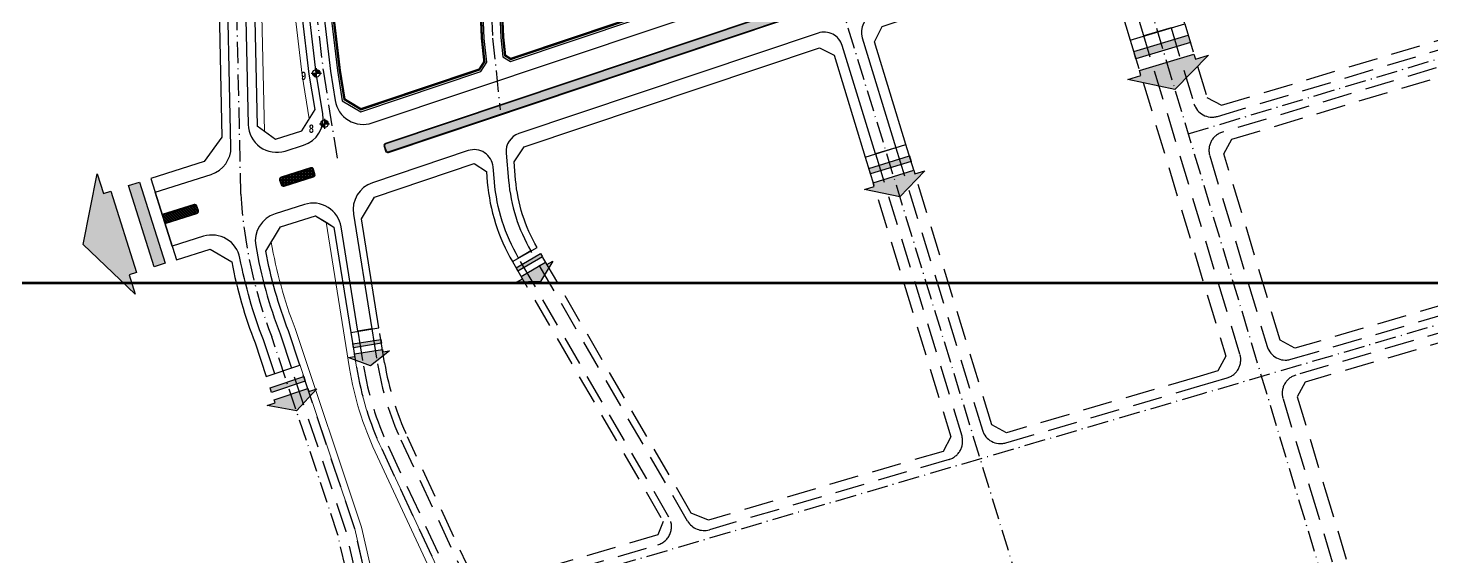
# Model space of a CAD drawing. Header units: metres. Extents: x 567571 to 569693, y 2064864 to 2067384.
# Drawn here: x 568068 to 568661, y 2065715 to 2065939 of the extents above; entities that cross this region are included whole.
import ezdxf

# ---------------------------------------------------------------- set-up
doc = ezdxf.new("R2010")
doc.units = ezdxf.units.M
doc.linetypes.add('ACAD_ISO10W100', pattern=[18.5, 12, -3, 0.5, -3])
doc.linetypes.add('HIDDEN', pattern=[0.375, 0.25, -0.125])
for name, color, linetype, lineweight in [('boDnv', 54, 'CONTINUOUS', 25), ('datKeSog', 251, 'CONTINUOUS', 13), ('datMatNc', 150, 'CONTINUOUS', 13)]:
    doc.layers.add(name, color=color, linetype=linetype, lineweight=lineweight)
for name, color, linetype in [('BoThamCo', 94, 'CONTINUOUS'), ('ddc', 32, 'CONTINUOUS'), ('hacth sdd', 8, 'CONTINUOUS'), ('hatchViaHe+LogDg', 129, 'CONTINUOUS'), ('Khung ban ve', 7, 'CONTINUOUS'), ('LogDg', 7, 'CONTINUOUS'), ('LogDg phu', 7, 'CONTINUOUS'), ('QH', 7, 'CONTINUOUS'), ('TimDg', 222, 'CONTINUOUS'), ('ViaHeS', 32, 'CONTINUOUS'), ('ViaHeSphu', 32, 'CONTINUOUS')]:
    doc.layers.add(name, color=color, linetype=linetype)
doc.styles.add('ARIALB', font='', dxfattribs={"width": 0.75})
doc.styles.add('rms', font='romans.shx', dxfattribs={"width": 0.7, "bigfont": 'vns.shx'})
doc.styles.get('ARIALB').set_extended_font_data('.VnArialH', bold=True)
doc.linetypes.add('ADL', pattern='A,0.125,-0.15,["++",rms,S=0.5,R=0,X=0,Y=-0.2245],-1.35,1.125', length=2.75)
pattern_1 = [(0, (568124.4922, 2065856.43456), (0.3175, 0.3175), [0.15875, -0.47625]), (90, (568124.5716, 2065856.3552), (-0.3175, 0.3175), [0.15875, -0.47625])]

# ---------------------------------------------------------------- blocks, each defined once
blk = doc.blocks.new('moc')
at = {"layer": 'QH', "linetype": 'Continuous'}
h = blk.add_hatch(color=7, dxfattribs=at)
h.paths.add_polyline_path([(0, 0), (0.53, 0, 0.414214), (0, 0.53)])
h.paths.add_polyline_path([(-0.53, 0, 0.414214), (0, -0.53), (0, 0)])
for p, q in [((0, 0.71), (0, -0.71)), ((-0.71, 0), (0.71, 0))]:
    blk.add_line(p, q, dxfattribs=at)
blk.add_circle((0, 0), 0.529, dxfattribs=at)

msp = doc.modelspace()

# ---------------------------------------------------------------- hatches: boundary and pattern name
at = {"layer": 'hacth sdd'}
h = msp.add_hatch(dxfattribs=at)
h.set_pattern_fill('CROSS', color=64, scale=0.05, style=0)
h.set_pattern_definition(pattern_1)
edge = h.paths.add_edge_path()
edge.add_line((568507.4, 2065986.68), (568218.89, 2065889.86))
edge.add_arc((568219.13, 2065889.15), 0.75, 108.5515, 198.5515)
edge.add_line((568218.42, 2065888.91), (568219.05, 2065887.02))
edge.add_arc((568219.77, 2065887.25), 0.75, 198.5515, 288.5515)
edge.add_line((568220, 2065886.54), (568508.52, 2065983.37))
edge.add_arc((568507.96, 2065985.02), 1.75, 288.5515, 468.5515)
h = msp.add_hatch(dxfattribs=at)
h.set_pattern_fill('CROSS', color=64, scale=0.05, style=0)
h.set_pattern_definition(pattern_1)
edge = h.paths.add_edge_path()
edge.add_line((568174.3, 2065874.69), (568174.9, 2065872.79))
edge.add_arc((568175.62, 2065873.01), 0.75, 197.50474, 287.50474)
edge.add_line((568175.84, 2065872.3), (568188.24, 2065876.21))
edge.add_arc((568188.01, 2065876.92), 0.75, 287.50474, 377.50474)
edge.add_line((568188.73, 2065877.15), (568188.13, 2065879.06))
edge.add_arc((568187.41, 2065878.83), 0.75, 17.50474, 107.50474)
edge.add_line((568187.19, 2065879.55), (568174.79, 2065875.64))
edge.add_arc((568175.01, 2065874.92), 0.75, 107.50474, 197.50474)
h = msp.add_hatch(dxfattribs=at)
h.set_pattern_fill('CROSS', color=64, scale=0.05, style=0)
h.set_pattern_definition(pattern_1)
edge = h.paths.add_edge_path()
edge.add_arc((568138.75, 2065861.39), 0.75, 287.50474, 377.50474)
edge.add_line((568139.47, 2065861.61), (568138.86, 2065863.52))
edge.add_arc((568138.15, 2065863.29), 0.75, 17.50474, 107.50474)
edge.add_line((568137.92, 2065864.01), (568124.49, 2065859.77))
edge.add_line((568124.49, 2065859.77), (568125.54, 2065856.43))
edge.add_line((568125.54, 2065856.43), (568138.98, 2065860.67))
at = {"layer": 'hatchViaHe+LogDg'}
for points in [[(568535.14, 2065928.99), (568558.11, 2065935.92), (568559.1, 2065932.81), (568536.08, 2065925.86)], [(568561.22, 2065925.72), (568566.7, 2065927.37), (568552.52, 2065912.83), (568532.71, 2065917.11), (568538.2, 2065918.77), (568537.57, 2065920.85), (568560.59, 2065927.81)], [(568423.09, 2065879.56), (568440.3, 2065884.84), (568441.06, 2065882.5), (568423.81, 2065877.22)], [(568110.41, 2065834.58), (568113, 2065826.39), (568090.93, 2065847.39), (568096.97, 2065877.18), (568099.56, 2065868.99), (568102.68, 2065869.97), (568113.53, 2065835.57)], [(568442.66, 2065877.19), (568446.77, 2065878.45), (568436.18, 2065867.5), (568421.31, 2065870.65), (568425.42, 2065871.91), (568424.94, 2065873.47), (568442.18, 2065878.76)], [(568114.84, 2065873.77), (568125.66, 2065839.43), (568121.01, 2065837.89), (568110.15, 2065872.29)], [(568273.99, 2065837.54), (568284.37, 2065843.56), (568285.21, 2065842.16), (568274.82, 2065836.12)], [(568287.06, 2065838.96), (568289.54, 2065840.39), (568284.32, 2065831.68), (568274.19, 2065831.48), (568276.66, 2065832.92), (568276.12, 2065833.86), (568286.51, 2065839.9)], [(568217.7, 2065801.96), (568220.53, 2065802.42), (568212.53, 2065796.16), (568203, 2065799.59), (568205.83, 2065800.05), (568205.65, 2065801.12), (568217.52, 2065803.04)], [(568204.99, 2065805.32), (568216.84, 2065807.23), (568217.12, 2065805.62), (568205.25, 2065803.7)], [(568170, 2065786.8), (568184.22, 2065791.57), (568184.9, 2065789.64), (568170.65, 2065784.87)], [(568186.35, 2065785.25), (568189.75, 2065786.39), (568181.16, 2065777.04), (568168.71, 2065779.34), (568172.1, 2065780.48), (568171.67, 2065781.77), (568185.92, 2065786.55)]]:
    msp.add_hatch(color=158, dxfattribs=at).paths.add_polyline_path(points)

# ---------------------------------------------------------------- linework, layer by layer
at = {"layer": 'boDnv', "color": 10, "linetype": 'ADL', "ltscale": 0.25, "const_width": 1}
for points in [[(568320.14, 2065952.14, 0.127242), (568312.27, 2065962.82), (568304.88, 2065968.83, 0.209295), (568300.63, 2065970.01), (568269.34, 2065965.53, 0.366712), (568267.63, 2065963.59), (568267.52, 2065958.62), (568268.55, 2065934.99), (568269.37, 2065927.3), (568271.73, 2065925.79), (568323.71, 2065943.23)], [(568258.51, 2065958.52), (568258.58, 2065961.42, 0.471725), (568256.24, 2065963.44), (568216.79, 2065956.68, -0.038381), (568200.99, 2065955.21), (568197.68, 2065955.15, 0.444101), (568195.73, 2065952.92), (568199.47, 2065921.13), (568201.47, 2065908.75), (568208.43, 2065904.54), (568258.45, 2065921.33), (568260.6, 2065924.68), (568259.57, 2065934.32)]]:
    msp.add_lwpolyline(points, format="xyb", close=True, dxfattribs=at)
at = {"layer": 'BoThamCo'}
for points in [[(568507.4, 2065986.68), (568218.89, 2065889.86, 0.414214), (568218.42, 2065888.91), (568219.05, 2065887.02, 0.414214), (568220, 2065886.54), (568508.52, 2065983.37, 1)], [(568174.3, 2065874.69), (568174.9, 2065872.79, 0.414214), (568175.84, 2065872.3), (568188.24, 2065876.21, 0.414214), (568188.73, 2065877.15), (568188.13, 2065879.06, 0.414214), (568187.19, 2065879.55), (568174.79, 2065875.64, 0.414214)], [(568138.98, 2065860.67, 0.414214), (568139.47, 2065861.61), (568138.86, 2065863.52, 0.414214), (568137.92, 2065864.01), (568124.49, 2065859.77), (568125.54, 2065856.43)]]:
    msp.add_lwpolyline(points, format="xyb", close=True, dxfattribs=at)
at = {"layer": 'datKeSog'}
msp.add_lwpolyline([(568051.88, 2066489.61), (568048.76, 2066486.58), (568039.87, 2066263.19, 0.144979), (568052.77, 2066212.26), (568137.25, 2066070.08, -0.120799), (568162.86, 2065974.64), (568164.54, 2065897.5), (568167.59, 2065895.31), (568165.86, 2065974.7, 0.12086), (568139.86, 2066071.57), (568055.35, 2066213.79, -0.144979), (568042.87, 2066263.07)], format="xyb", close=True, dxfattribs=at)
msp.add_lwpolyline([(568075.39, 2066383.85), (568070.23, 2066333.14), (568065.1, 2066301.78, 0.128574), (568071.42, 2066234.28), (568076.34, 2066220.78, 0.039408), (568085.09, 2066201.6), (568098.19, 2066178), (568144.94, 2066108.84, -0.11987), (568168.82, 2066044.6), (568183.62, 2065918.92), (568186.59, 2065900.51), (568189, 2065904.42), (568186.59, 2065919.34), (568171.8, 2066044.95, 0.11987), (568147.43, 2066110.52), (568100.75, 2066179.57), (568087.71, 2066203.05, -0.039408), (568079.16, 2066221.81), (568074.24, 2066235.31, -0.128574), (568068.06, 2066301.3), (568073.2, 2066332.74), (568078.37, 2066383.46, 0.031267)], format="xyb", dxfattribs=at)
at = {"layer": 'datKeSog', "elevation": 0}
for points in [[(568252.86, 2065684.49), (568217.19, 2065760.97, -0.069237), (568206.58, 2065795.49), (568204.19, 2065810.25), (568197.03, 2065854.68), (568193.65, 2065856.76), (568203.61, 2065795.01, 0.069237), (568214.47, 2065759.7), (568250.15, 2065683.22, -0.220405)], [(568218.16, 2065673.26), (568205.81, 2065727.14), (568177.76, 2065810.85, -0.045576), (568168.17, 2065844.53), (568170.52, 2065848.38, 0.050086), (568180.58, 2065811.87), (568208.7, 2065727.95), (568220.82, 2065675.09)]]:
    msp.add_lwpolyline(points, format="xyb", dxfattribs=at)
at = {"layer": 'datMatNc'}
msp.add_lwpolyline([(568183.62, 2065918.92), (568168.82, 2066044.6, 0.11987), (568144.94, 2066108.84), (568098.19, 2066178), (568085.09, 2066201.6, -0.039408), (568076.34, 2066220.78), (568071.42, 2066234.28, -0.128574), (568065.1, 2066301.78), (568070.23, 2066333.14), (568075.39, 2066383.85, 0.031383), (568077.73, 2066407.69), (568080.43, 2066484), (568080.65, 2066490.81), (568076.78, 2066494.78), (568057.08, 2066494.64), (568051.88, 2066489.61), (568042.87, 2066263.07, 0.144979), (568055.35, 2066213.79), (568139.86, 2066071.57, -0.12086), (568165.86, 2065974.7), (568167.59, 2065895.31), (568172.34, 2065891.9), (568183.44, 2065895.4), (568186.59, 2065900.51)], format="xyb", close=True, dxfattribs=at)
at = {"layer": 'datMatNc', "elevation": 0}
msp.add_lwpolyline([(568250.15, 2065683.22), (568214.47, 2065759.7, -0.069237), (568203.61, 2065795.01), (568193.65, 2065856.76), (568189.23, 2065859.48), (568174.48, 2065854.83), (568170.52, 2065848.38, 0.050086), (568180.58, 2065811.87), (568208.7, 2065727.95), (568220.82, 2065675.09)], format="xyb", dxfattribs=at)
at = {"layer": 'ddc'}
for points in [[(568321.07, 2065952.51, 0.127242), (568312.9, 2065963.6), (568305.51, 2065969.61, 0.209295), (568300.49, 2065971), (568269.2, 2065966.52, 0.366712), (568266.63, 2065963.62), (568266.51, 2065958.6), (568267.55, 2065934.92), (568268.43, 2065926.72), (568271.59, 2065924.69), (568325.03, 2065942.62)], [(568259.51, 2065958.53), (568259.58, 2065961.4, 0.471725), (568256.07, 2065964.43), (568216.62, 2065957.67, -0.038381), (568200.97, 2065956.21), (568197.66, 2065956.15, 0.444101), (568194.73, 2065952.8), (568198.48, 2065920.99), (568200.55, 2065908.13), (568208.31, 2065903.45), (568259.11, 2065920.5), (568261.63, 2065924.43), (568260.57, 2065934.39)]]:
    msp.add_lwpolyline(points, format="xyb", close=True, dxfattribs=at)
at = {"layer": 'Khung ban ve', "const_width": 1.2}
msp.add_lwpolyline([(567973.93, 2066641.11), (569223.93, 2066641.11), (569223.93, 2065831.11), (567973.93, 2065831.11)], close=True, dxfattribs=at)
at = {"layer": 'LogDg'}
for points in [[(568049.55, 2066210.34), (568134, 2066068.22, -0.120721), (568159.11, 2065974.56), (568160.78, 2065898.07, 0.499997), (568176.38, 2065886.89), (568184.08, 2065889.31, 0.372201), (568192.32, 2065902.67), (568189.56, 2065919.75), (568174.78, 2066045.3, 0.11987), (568149.91, 2066112.2), (568103.31, 2066181.14), (568090.34, 2066204.51, -0.039408), (568081.98, 2066222.84), (568077.06, 2066236.34, -0.128574), (568071.02, 2066300.81), (568076.18, 2066332.35), (568081.34, 2066383.07, 0.031155), (568083.73, 2066407.48), (568086.42, 2066483.8), (568086.63, 2066490.38, 0.425871), (568074.55, 2066502.76), (568057.09, 2066502.64)], [(568307.51, 2066173.6, 0.41785), (568298.57, 2066177.98), (568289.54, 2066174.83), (568218.09, 2066136.73, 0.007183), (568214.28, 2066134.63), (568168.4, 2066108.44, 0.398341), (568165.21, 2066097.91, -0.086934), (568180.74, 2066046), (568195.51, 2065920.58), (568197.5, 2065908.22, 0.463047), (568213.17, 2065898.75), (568373.28, 2065952.48, 0.414214), (568378.32, 2065962.61), (568307.51, 2066173.6)], [(568507.32, 2065986.92), (568218.81, 2065890.1, 0.414214), (568218.18, 2065888.83), (568218.82, 2065886.94, 0.414214), (568220.08, 2065886.31), (568508.59, 2065983.13, 1), (568507.32, 2065986.92)], [(568425.4, 2065944.66, 0.40652), (568420.3, 2065934.73), (568434.53, 2065888.3), (568425.93, 2065885.66), (568411.89, 2065931.47, 0.421949), (568401.69, 2065936.71), (568275.22, 2065894.26, 0.346831), (568269.8, 2065885.97), (568270.82, 2065874.45, 0.109851), (568280.27, 2065844.65), (568275.08, 2065841.64, -0.109851), (568264.84, 2065873.92), (568264.29, 2065880.19, 0.484967), (568253.77, 2065887.06), (568213.28, 2065873.47, 0.36701), (568205.25, 2065860.19), (568213.08, 2065811.69), (568207.16, 2065810.73), (568200.05, 2065854.78, 0.457512), (568184.59, 2065864.31), (568172.14, 2065860.38, 0.375227), (568163.93, 2065846.9, 0.049445), (568174.23, 2065809.58), (568179.08, 2065795.12), (568171.97, 2065792.74), (568167.17, 2065807.04, -0.044276), (568157.26, 2065841.66, 0.448349), (568141.87, 2065850.83), (568128.63, 2065846.66), (568121.41, 2065869.55), (568145.09, 2065877.02, 0.333336), (568153.48, 2065888.72), (568151.62, 2065974.39, 0.120559)], [(568550.92, 2065938.98), (568539.44, 2065935.51), (568530.91, 2065963.76, 0.423227)], [(568174.06, 2065874.62), (568174.66, 2065872.71, 0.414214), (568175.92, 2065872.06), (568188.31, 2065875.97, 0.414214), (568188.97, 2065877.22), (568188.37, 2065879.13, 0.414214), (568187.11, 2065879.78), (568174.71, 2065875.87, 0.414214), (568174.06, 2065874.62)]]:
    msp.add_lwpolyline(points, format="xyb", dxfattribs=at)
at = {"layer": 'LogDg', "ltscale": 0.75}
for points in [[(568535.14, 2065928.99), (568558.11, 2065935.92), (568559.1, 2065932.81), (568536.08, 2065925.86)], [(568423.09, 2065879.56), (568440.3, 2065884.84), (568441.06, 2065882.5), (568423.81, 2065877.22)], [(568110.41, 2065834.58), (568113, 2065826.39), (568090.93, 2065847.39), (568096.97, 2065877.18), (568099.56, 2065868.99), (568102.68, 2065869.97), (568113.53, 2065835.57)], [(568442.66, 2065877.19), (568446.77, 2065878.45), (568436.18, 2065867.5), (568421.31, 2065870.65), (568425.42, 2065871.91), (568424.94, 2065873.47), (568442.18, 2065878.76)], [(568114.84, 2065873.77), (568125.66, 2065839.43), (568121.01, 2065837.89), (568110.15, 2065872.29)], [(568287.06, 2065838.96), (568289.54, 2065840.39), (568284.32, 2065831.68), (568274.19, 2065831.48), (568276.66, 2065832.92), (568276.12, 2065833.86), (568286.51, 2065839.9)], [(568170, 2065786.8), (568184.22, 2065791.57), (568184.9, 2065789.64), (568170.65, 2065784.87)]]:
    msp.add_lwpolyline(points, close=True, dxfattribs=at)
at = {"layer": 'LogDg', "ltscale": 0.75, "elevation": 0}
for points in [[(568561.22, 2065925.72), (568566.7, 2065927.37), (568552.52, 2065912.83), (568532.71, 2065917.11), (568538.2, 2065918.77), (568537.57, 2065920.85), (568560.59, 2065927.81)], [(568273.99, 2065837.54), (568284.37, 2065843.56), (568285.21, 2065842.16), (568274.82, 2065836.12)], [(568217.7, 2065801.96), (568220.53, 2065802.42), (568212.53, 2065796.16), (568203, 2065799.59), (568205.83, 2065800.05), (568205.65, 2065801.12), (568217.52, 2065803.04)], [(568204.99, 2065805.32), (568216.84, 2065807.23), (568217.12, 2065805.62), (568205.25, 2065803.7)], [(568186.35, 2065785.25), (568189.75, 2065786.39), (568181.16, 2065777.04), (568168.71, 2065779.34), (568172.1, 2065780.48), (568171.67, 2065781.77), (568185.92, 2065786.55)]]:
    msp.add_lwpolyline(points, close=True, dxfattribs=at)
at = {"layer": 'LogDg'}
msp.add_lwpolyline([(568139.05, 2065860.43, 0.414214), (568139.7, 2065861.69), (568139.1, 2065863.59, 0.414214), (568137.85, 2065864.25), (568124.42, 2065860.01), (568125.62, 2065856.2)], format="xyb", close=True, dxfattribs=at)
at = {"layer": 'LogDg phu', "linetype": 'HIDDEN', "ltscale": 50}
for points in [[(568550.92, 2065938.98), (568560.61, 2065906.88, 0.41385), (568570.57, 2065901.53), (568732.8, 2065950.27, 0.022858), (568750.39, 2065956.44), (568757.2, 2065959.19, 0.40262), (568761.74, 2065969.3), (568755.64, 2065986.37)], [(568591.6, 2065804.21, 0.411844), (568601.51, 2065798.84), (568793.6, 2065855.12, 0.431462), (568798.88, 2065865.49), (568769.5, 2065947.63, 0.425903), (568758.97, 2065952.36), (568753.01, 2065949.95, -0.022858), (568734.81, 2065943.56), (568572.61, 2065894.83, 0.414577), (568567.26, 2065884.86), (568591.6, 2065804.21)], [(568434.53, 2065888.3), (568471.14, 2065768.88, 0.410576), (568481.04, 2065763.55), (568563.05, 2065787.57), (568574.63, 2065790.97, 0.416588), (568580.04, 2065800.96), (568539.44, 2065935.51)], [(568425.93, 2065885.66), (568462.45, 2065766.54, -0.417861), (568457.05, 2065756.52), (568355.72, 2065726.83, -0.345257), (568346.55, 2065730.49), (568280.27, 2065844.65)], [(568213.08, 2065811.69), (568215.46, 2065796.92, 0.069237), (568225.34, 2065764.78), (568253.69, 2065704.01, 0.370512), (568263.19, 2065699.72), (568333.98, 2065720.46, 0.486705), (568338.65, 2065732.15), (568275.08, 2065841.64)], [(568207.16, 2065810.73), (568209.54, 2065795.96, 0.069237), (568219.9, 2065762.24), (568255.58, 2065685.76, -0.220405)], [(568301.35, 2065023.07), (568271.8, 2065061.84, -0.057587), (568248.78, 2065100.58), (568218.44, 2065168.33, -0.098642), (568201.37, 2065243.09), (568198.51, 2065345.98, 0.073069), (568188.27, 2065404.32), (568165.65, 2065472.67, -0.232646), (568177.31, 2065556.84), (568199.61, 2065589.81, 0.207939), (568214.8, 2065671.12), (568202.19, 2065726.12), (568179.08, 2065795.12)]]:
    msp.add_lwpolyline(points, format="xyb", dxfattribs=at)
msp.add_lwpolyline([(568814.22, 2065813.71, -0.072993), (568813.93, 2065815.14), (568813.43, 2065824.83), (568806.64, 2065843.8, 0.397173), (568796.86, 2065848.78), (568725.32, 2065827.82), (568603.65, 2065792.18, 0.416587), (568598.24, 2065782.19), (568610.03, 2065743.13), (568627.96, 2065683.72, 0.413247), (568637.9, 2065678.37), (568689.05, 2065693.62), (568828.68, 2065735.26, 0.430041), (568838.52, 2065754.69), (568833.64, 2065768.33), (568827.85, 2065776.23, -0.07245), (568827.17, 2065777.5)], format="xyb", close=True, dxfattribs=at)
at = {"layer": 'TimDg', "linetype": 'ACAD_ISO10W100', "ltscale": 0.75, "elevation": 0}
msp.add_lwpolyline([(568211.15, 2065670.28), (568198.58, 2065725.1), (568170.7, 2065808.31, -0.077563), (568157.67, 2065868.59), (568155.37, 2065974.47, 0.120641), (568130.74, 2066066.36), (568046.33, 2066208.43, -0.144979), (568032.38, 2066263.49), (568043.4, 2066540.37), (568056.75, 2066694.89, 0.144976), (568045.36, 2066750.53), (567960.3, 2066910.12, 0.056428), (567947.55, 2066928.66), (567882.55, 2067003.5)], format="xyb", dxfattribs=at)
at = {"layer": 'TimDg', "linetype": 'ACAD_ISO10W100', "ltscale": 0.75}
for points in [[(568102.99, 2066722.45, -0.066115), (568107.53, 2066707.32), (568108.11, 2066703.76, -0.063567), (568108.93, 2066678.45), (568106.55, 2066653.24, -0.020896), (568105.41, 2066644.96), (568098.32, 2066605.53), (568092.24, 2066551.3, 0.019867), (568091.09, 2066535.46), (568089.42, 2066483.7), (568086.73, 2066407.37, -0.031045), (568084.32, 2066382.68), (568079.15, 2066331.95), (568073.98, 2066300.33, 0.128574), (568079.88, 2066237.36), (568084.79, 2066223.86, 0.039408), (568092.96, 2066205.96), (568105.87, 2066182.71), (568152.4, 2066113.88, -0.11987), (568177.76, 2066045.65), (568192.54, 2065920.16), (568198.65, 2065882.26)], [(568230.68, 2066348.02), (568234.77, 2066282.95), (568246.81, 2066232.9, 0.027613), (568251.57, 2066217.05), (568256.11, 2066204.49, -0.021791), (568260.01, 2066192.02), (568263.55, 2066178.66, -0.062497), (568265.44, 2066164.72), (568266.38, 2066068.34), (568264.45, 2066022.38), (568263.01, 2065958.57), (568264.06, 2065934.65), (568267.3, 2065904.26)], [(568558.18, 2065894.15), (568733.8, 2065946.92, 0.022858), (568751.7, 2065953.2), (568811.02, 2065977.12, 0.017204), (568823.59, 2065982.7), (569064.38, 2066099.63, 0.01782), (569076.97, 2066106.31), (569234.22, 2066197.05)], [(569408.66, 2066103.84), (569093.31, 2065942.91, -0.046747), (569058.63, 2065929.12), (568564.18, 2065784.26), (568255.9, 2065693.94)], [(568410.23, 2065952.23), (568524.44, 2065579.66, -0.055558), (568529.57, 2065552.44), (568531.61, 2065525.49)], [(568410.23, 2065952.23), (568524.44, 2065579.66, -0.055558), (568529.57, 2065552.44), (568531.61, 2065525.49)]]:
    msp.add_lwpolyline(points, format="xyb", dxfattribs=at)
msp.add_lwpolyline([(568528.66, 2065991.97), (568677.75, 2065497.99)], dxfattribs=at)
at = {"layer": 'ViaHeS'}
msp.add_lwpolyline([(568057.08, 2066494.64), (568048.76, 2066486.58), (568039.87, 2066263.19, 0.144979), (568052.77, 2066212.26), (568137.25, 2066070.08, -0.120799), (568162.86, 2065974.64), (568164.54, 2065897.5), (568172.34, 2065891.9), (568183.44, 2065895.4), (568189, 2065904.42), (568186.59, 2065919.34), (568171.8, 2066044.95, 0.11987), (568147.43, 2066110.52), (568100.75, 2066179.57), (568087.71, 2066203.05, -0.039408), (568079.16, 2066221.81), (568074.24, 2066235.31, -0.128574), (568068.06, 2066301.3), (568073.2, 2066332.74), (568078.37, 2066383.46, 0.031267), (568080.73, 2066407.59), (568083.42, 2066483.9), (568083.55, 2066487.84), (568076.78, 2066494.78)], format="xyb", close=True, dxfattribs=at)
at = {"layer": 'ViaHeS', "elevation": 0}
for points in [[(568063.62, 2066149.58), (568075.44, 2066144.74), (568124.23, 2066062.64, -0.120474), (568147.87, 2065974.31), (568149.64, 2065892.8), (568142.18, 2065882.39), (568119.6, 2065875.27), (568130.43, 2065840.94), (568144.74, 2065845.45), (568153.77, 2065839.98, 0.042979), (568163.64, 2065805.77), (568168.41, 2065791.55), (568182.63, 2065796.31), (568177.76, 2065810.85, -0.045576), (568168.17, 2065844.53), (568174.48, 2065854.83), (568189.23, 2065859.48), (568197.03, 2065854.68), (568204.19, 2065810.25), (568216.04, 2065812.16), (568208.6, 2065858.29), (568214.12, 2065867.43)], [(568214.12, 2065867.43), (568256.27, 2065881.57), (568261.45, 2065878.18), (568261.85, 2065873.65, 0.109851), (568272.49, 2065840.13), (568282.87, 2065846.16, -0.109851), (568273.81, 2065874.71), (568273.14, 2065882.25), (568277.48, 2065888.69), (568402.23, 2065930.56), (568408.44, 2065927.37), (568421.63, 2065884.34), (568438.84, 2065889.62), (568425.51, 2065933.1), (568428.78, 2065939.47), (568515.85, 2065968.69), (568524.51, 2065964.21), (568533.69, 2065933.78), (568556.67, 2065940.71), (568547.27, 2065971.85), (568551.88, 2065980.78), (568658.45, 2066016.54, 0.008545), (568691.25, 2066028.18, -0.249193)]]:
    msp.add_lwpolyline(points, format="xyb", dxfattribs=at)
at = {"layer": 'ViaHeS'}
for points in [[(568325.03, 2065942.62), (568321.07, 2065952.51, 0.127242), (568312.9, 2065963.6), (568305.51, 2065969.61, 0.209295), (568300.49, 2065971), (568269.2, 2065966.52, 0.366712), (568266.63, 2065963.62), (568266.51, 2065958.6), (568267.55, 2065934.92), (568268.43, 2065926.72), (568271.59, 2065924.69), (568325.03, 2065942.62)], [(568256.07, 2065964.43), (568216.62, 2065957.67, -0.038381), (568200.97, 2065956.21), (568197.66, 2065956.15, 0.444101), (568194.73, 2065952.8), (568198.48, 2065920.99), (568200.55, 2065908.13), (568208.31, 2065903.45), (568259.11, 2065920.5), (568261.63, 2065924.43), (568260.57, 2065934.39), (568259.51, 2065958.53), (568259.58, 2065961.4, 0.471725), (568256.07, 2065964.43)]]:
    msp.add_lwpolyline(points, format="xyb", dxfattribs=at)
at = {"layer": 'ViaHeSphu', "linetype": 'HIDDEN', "ltscale": 50}
for points in [[(568556.67, 2065940.71), (568566.07, 2065909.57), (568572.3, 2065906.22), (568731.65, 2065954.1, 0.022858), (568748.89, 2065960.15), (568752.78, 2065961.72), (568755.73, 2065968.3), (568749.21, 2065986.52)], [(568764.16, 2065944.75), (568792.94, 2065864.3), (568789.82, 2065858.18), (568722.15, 2065838.36), (568603.29, 2065803.53), (568597.05, 2065806.91), (568573.29, 2065885.64), (568576.63, 2065891.86), (568735.96, 2065939.73, 0.022858), (568754.5, 2065946.24), (568757.84, 2065947.58), (568764.16, 2065944.75)], [(568272.49, 2065840.13), (568336.23, 2065730.35), (568333.94, 2065724.62), (568262.59, 2065703.71), (568255.68, 2065706.84), (568228.06, 2065766.05, -0.069237), (568218.42, 2065797.4), (568216.04, 2065812.16)]]:
    msp.add_lwpolyline(points, format="xyb", dxfattribs=at)
for points in [[(568533.69, 2065933.78), (568574.02, 2065800.16), (568570.66, 2065793.97), (568561.75, 2065791.36)], [(568561.75, 2065791.36), (568481.4, 2065767.82), (568475.14, 2065771.19), (568438.84, 2065889.62)], [(568421.63, 2065884.34), (568457.86, 2065766.13), (568454.53, 2065759.95), (568355.4, 2065730.9), (568348.09, 2065733.82), (568282.87, 2065846.16)], [(568687.76, 2065697.93), (568829.87, 2065740.31), (568834.22, 2065748.9), (568801.36, 2065840.73), (568794.88, 2065844.03), (568726.47, 2065823.99), (568607.63, 2065789.17), (568604.27, 2065782.98), (568615.96, 2065744.24), (568633.27, 2065686.9), (568639.5, 2065683.54), (568685.82, 2065697.35), (568758.08, 2065718.9)]]:
    msp.add_lwpolyline(points, dxfattribs=at)
at = {"layer": 'ViaHeSphu', "linetype": 'HIDDEN', "ltscale": 50, "elevation": 0}
msp.add_lwpolyline([(568204.19, 2065810.25), (568206.58, 2065795.49, 0.069237), (568217.19, 2065760.97), (568252.86, 2065684.49, -0.220405)], format="xyb", dxfattribs=at)
msp.add_lwpolyline([(568218.16, 2065673.26), (568205.81, 2065727.14), (568182.63, 2065796.31)], dxfattribs=at)

# ---------------------------------------------------------------- block references
at = {"layer": 'QH', "xscale": 3, "yscale": 3, "zscale": 3}
for p in [(568189.56, 2065919.75), (568193.01, 2065898.42)]:
    msp.add_blockref('moc', p, dxfattribs=at)

# ---------------------------------------------------------------- texts
at = {"layer": 'QH', "style": 'ARIALB', "width": 0.75}
for s, p in [('9', (568183.18, 2065916.89, -2.25)), ('8', (568186.43, 2065894.57, -2.25))]:
    msp.add_text(s, height=3.5, dxfattribs=at).set_placement(p)

doc.saveas('drawing.dxf')
